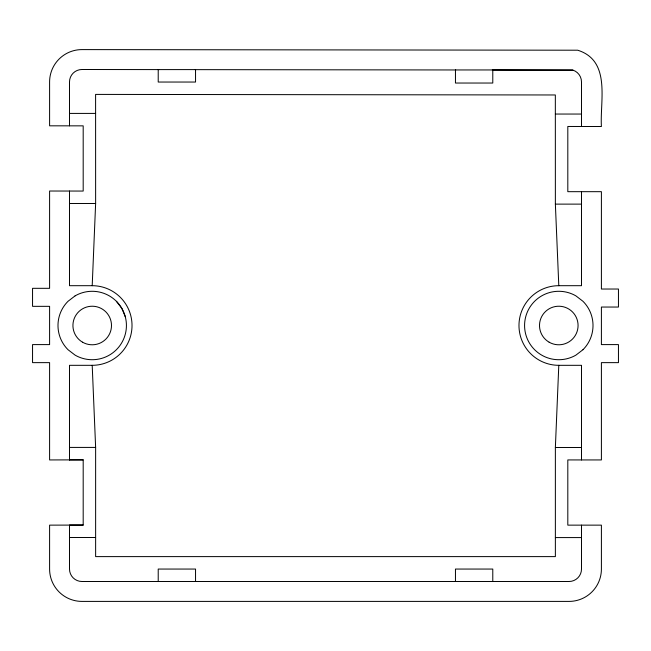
<?xml version="1.0" encoding="UTF-8"?>
<svg xmlns="http://www.w3.org/2000/svg" width="651" height="651" viewBox="0 0 651 651"><rect width="100%" height="100%" fill="white"/><g stroke="black" fill="none" stroke-linecap="round" stroke-linejoin="round"><path stroke-width="0.98" d="M69.502 459.964L69.502 365.317L92.206 365.317A39.817 39.817 0 0 0 132.023 325.508A39.817 39.817 0 0 0 92.206 285.691L95.632 203.486L95.599 94.403L555.336 94.973L555.368 204.121L558.794 285.691A39.817 39.817 0 0 0 518.977 325.508A39.817 39.817 0 0 0 558.794 365.317L581.498 365.317L581.498 459.94L601.402 459.94L601.402 362.64L618.45 362.64L618.45 344.599L601.402 344.599L601.402 307.044L618.45 307.044L618.45 289.028L601.402 289.028L601.402 191.679L567.81 191.679L567.81 126.465L601.402 126.514C599.848 100.588 611.265 60.689 577.689 50.208L81.945 49.598A32.347 32.347 0 0 0 49.598 81.945L49.598 125.822L83.19 125.855L83.19 191.06L49.598 191.02L49.598 288.32L32.55 288.32L32.55 306.336L49.598 306.336L49.598 344.599L32.55 344.599L32.55 362.64L49.598 362.64L49.598 459.94L83.19 459.858L83.19 525.072L49.598 525.137L49.598 569.055A32.347 32.347 0 0 0 81.945 601.402L569.055 601.402A32.347 32.347 0 0 0 601.402 569.055L601.402 525.137L567.81 525.137L567.81 459.923L581.498 459.94M92.206 365.317L95.632 447.416L95.632 556.613L555.368 556.613L555.368 447.497L558.794 365.317M492.783 69.95L455.456 69.95L455.456 83.035L492.783 83.035L492.783 69.95L572.896 70.113A12.442 12.442 0 0 1 581.498 81.945L581.498 126.489M69.502 113.412L95.632 113.412M555.368 114.047L581.498 114.047M69.502 203.486L95.632 203.486M555.368 204.121L581.498 204.121M92.206 285.691L69.502 285.691L69.502 191.044M558.794 285.691L581.498 285.691L581.498 191.679M69.502 447.416L95.632 447.416M555.368 447.497L581.498 447.497M69.502 459.858L83.19 459.858M69.502 537.49L95.632 537.49M555.368 537.58L581.498 537.58M158.689 69.6L81.945 69.502A12.442 12.442 0 0 0 69.502 81.945L69.502 125.855M195.308 69.641L455.692 69.966M492.311 70.015L572.896 70.113M83.19 525.072L69.502 525.048L69.502 569.055A12.442 12.442 0 0 0 81.945 581.498L569.055 581.498A12.442 12.442 0 0 0 581.498 569.055L581.498 525.137M116.407 301.307L121.843 308.395L125.261 316.646M492.783 581.498L492.783 569.055L455.456 569.055L455.456 581.498M195.544 581.498L195.544 569.055L158.217 569.055L158.217 581.498M75.101 295.871L68.013 301.307A34.218 34.218 0 0 0 68.013 349.701L75.101 355.137A34.218 34.218 0 0 0 126.424 325.508A34.218 34.218 0 0 0 75.101 295.871M582.987 349.701L575.899 355.137A34.218 34.218 0 0 1 524.576 325.508A34.218 34.218 0 0 1 575.899 295.871L582.987 301.307A34.218 34.218 0 0 1 582.987 349.701M195.544 69.6L158.217 69.6L158.217 82.042L195.544 82.042L195.544 69.6M82.571 342.206A19.286 19.286 0 0 0 111.492 325.508A19.286 19.286 0 0 0 82.571 308.802A19.286 19.286 0 0 0 82.571 342.206M549.151 342.206A19.286 19.286 0 0 0 578.072 325.508A19.286 19.286 0 0 0 549.151 308.802A19.286 19.286 0 0 0 549.151 342.206"/></g></svg>
